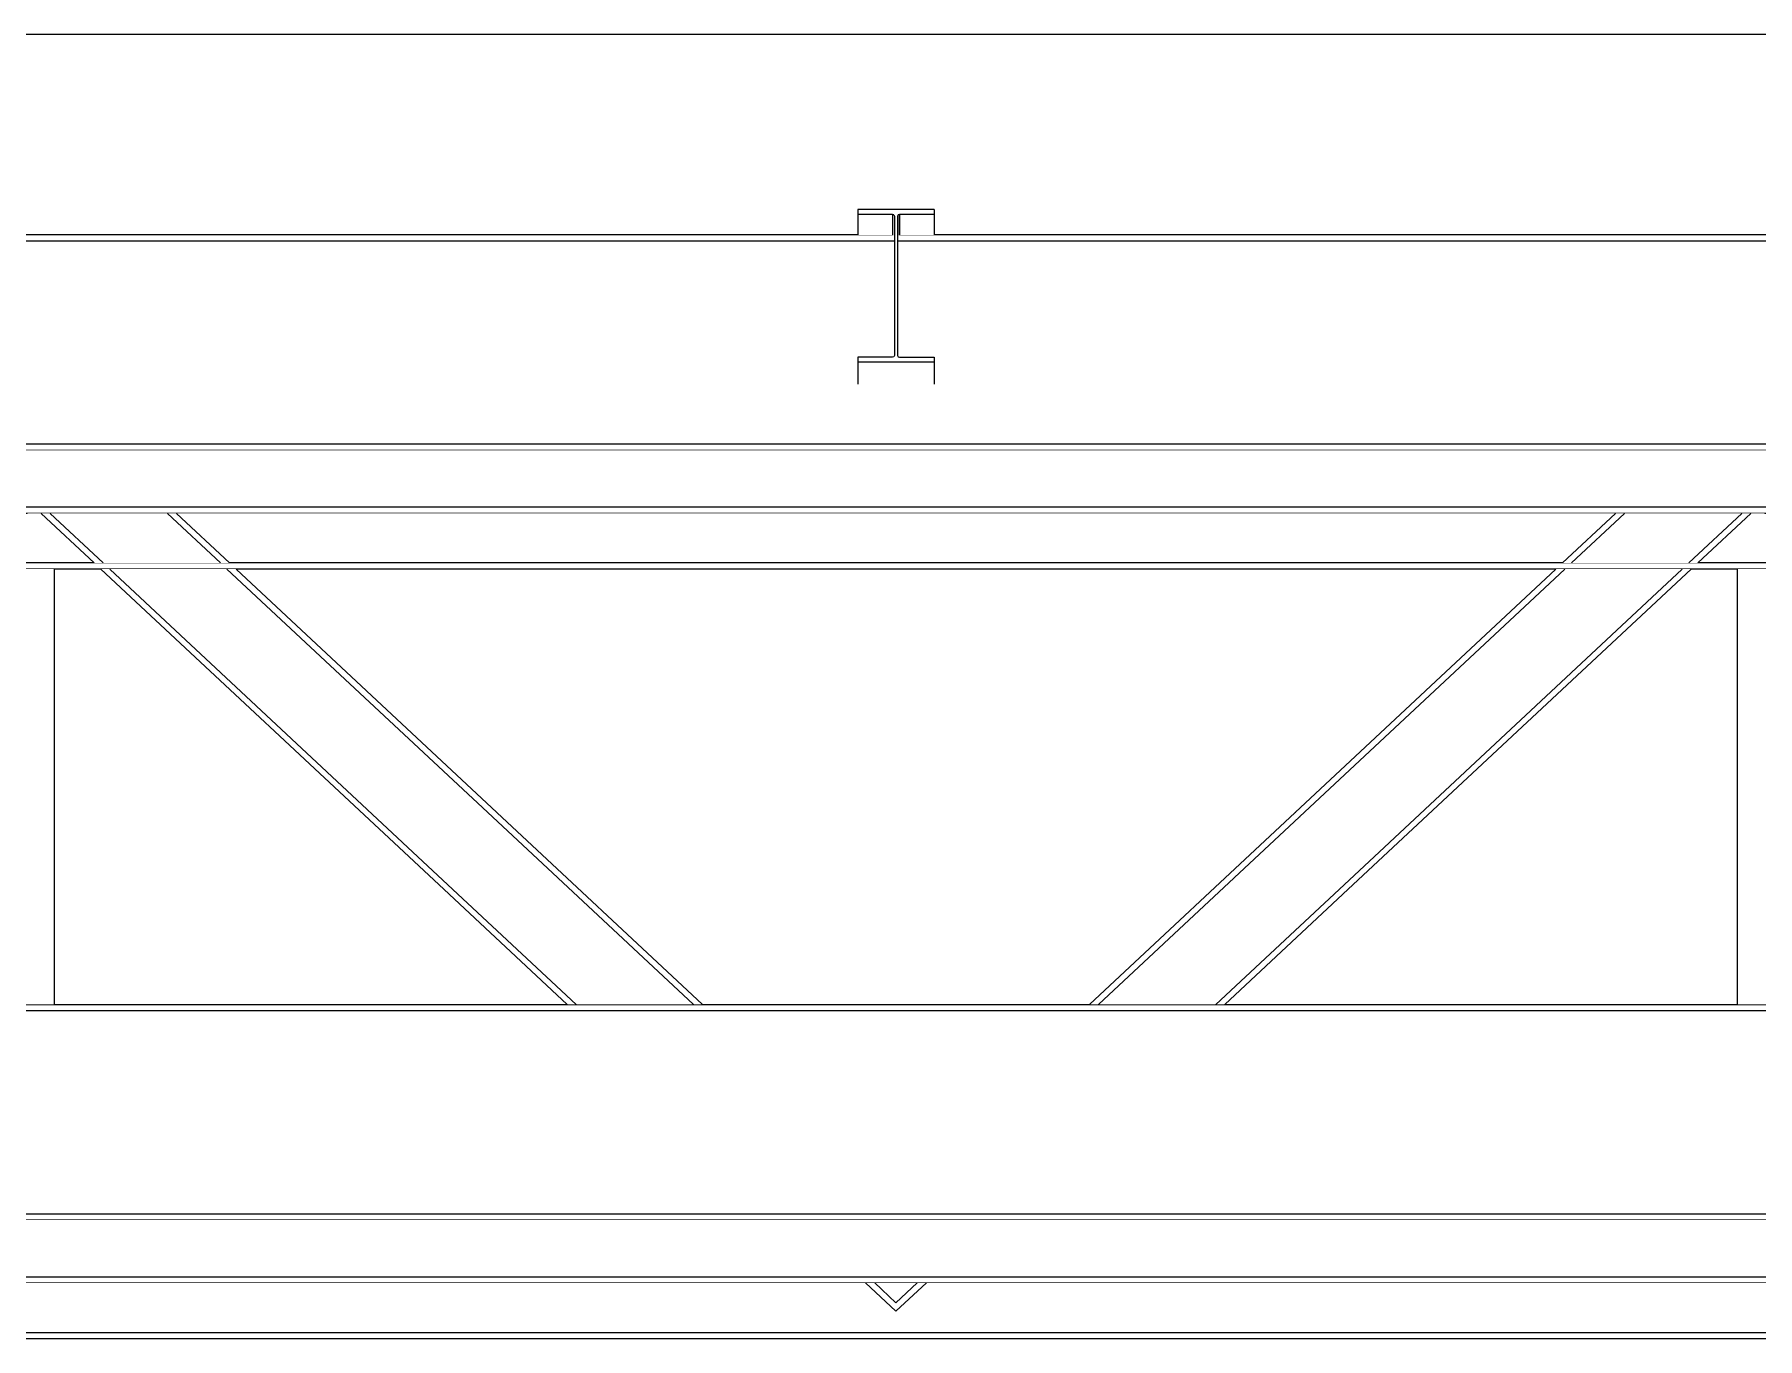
# Model space of a CAD drawing. Extents: x -18489 to 195597, y -1599 to 112111.
# Drawn here: x 22960 to 23240, y 28380.8 to 28592.6 of the extents above; entities that cross this region are included whole.
import ezdxf
from ezdxf.xclip import XClip

# ---------------------------------------------------------------- set-up
doc = ezdxf.new("R2010")
doc.units = 0
doc.header["$LTSCALE"] = 100
doc.header["$XCLIPFRAME"] = 2
doc.linetypes.add('188K-SM-07-F10-MECH-CR PIPE-Y2257103$0$X-S-FAB_SL ALL$0$Wipeout_Contour', pattern=[1, 0, -1])
for name, color, linetype in [('188K-SM-07-F10-MECH-CR PIPE-Y2257103$0$X-S-FAB_SL ALL$0$A-ROOF', 7, 'Continuous'), ('188K-SM-07-F10-MECH-CR PIPE-Y2257103$0$X-S-FAB_SL ALL$0$ASP_1', 1, 'Continuous'), ('188K-SM-07-F10-MECH-CR PIPE-Y2257103$0$X-S-FAB_SL ALL$0$Hattch', 7, 'Continuous'), ('188K-SM-07-F10-MECH-CR PIPE-Y2257103$0$X-S-FAB_SL ALL$0$S-TRUSS', 7, 'Continuous')]:
    doc.layers.add(name, color=color, linetype=linetype)

# ---------------------------------------------------------------- blocks, each defined once
blk = doc.blocks.new('188K-SM-07-F10-MECH-CR PIPE-Y2257103$0$X-S-FAB_SL ALL$0$剖面元素_439_3', base_point=(23061.26, -8263.06))
at = {"color": 254, "linetype": '188K-SM-07-F10-MECH-CR PIPE-Y2257103$0$X-S-FAB_SL ALL$0$Wipeout_Contour', "lineweight": 0, "ltscale": 3803858.743980569}
blk.add_wipeout([(38233.76, -6001.22), (38233.76, -6029.83), (38595.06, -6029.83), (38595.06, -6029.64), (38607.46, -6029.64), (38607.46, -6029.83), (39003.81, -6029.83), (39003.81, -6029.71), (39038.81, -6029.71), (39038.81, -6029.83), (39435.06, -6029.83), (39435.06, -6029.64), (39447.46, -6029.64), (39447.46, -6029.83), (39843.76, -6029.83), (39843.76, -6029.71), (39878.76, -6029.71), (39878.76, -6029.83), (40275.06, -6029.83), (40275.06, -6029.64), (40287.46, -6029.64), (40287.46, -6029.83), (40683.76, -6029.83), (40683.76, -6029.71), (40718.76, -6029.71), (40718.76, -6029.83), (41115.06, -6029.83), (41115.06, -6029.64), (41127.46, -6029.64), (41127.46, -6029.83), (41523.76, -6029.83), (41523.76, -6029.71), (41558.76, -6029.71), (41558.76, -6029.83), (41955.06, -6029.83), (41955.06, -6029.64), (41967.46, -6029.64), (41967.46, -6029.83), (42363.76, -6029.83), (42363.76, -6029.71), (42398.76, -6029.71), (42398.76, -6029.83), (42795.06, -6029.83), (42795.06, -6029.64), (42807.46, -6029.64), (42807.46, -6029.83), (43203.76, -6029.83), (43203.76, -6029.71), (43238.76, -6029.71), (43238.76, -6029.83), (43635.06, -6029.83), (43635.06, -6029.64), (43647.46, -6029.64), (43647.46, -6029.83), (44043.76, -6029.83), (44043.76, -6029.71), (44078.76, -6029.71), (44078.76, -6029.83), (44475.06, -6029.83), (44475.06, -6029.64), (44487.46, -6029.64), (44487.46, -6029.83), (44883.76, -6029.83), (44883.76, -6029.71), (44918.76, -6029.71), (44918.76, -6029.83), (45315.06, -6029.83), (45315.06, -6029.64), (45327.46, -6029.64), (45327.46, -6029.83), (45723.76, -6029.83), (45723.76, -6029.71), (45758.76, -6029.71), (45758.76, -6029.83), (46155.06, -6029.83), (46155.06, -6029.64), (46167.46, -6029.64), (46167.46, -6029.83), (46563.76, -6029.83), (46563.76, -6029.71), (46598.76, -6029.71), (46598.76, -6029.83), (46995.06, -6029.83), (46995.06, -6029.64), (47007.46, -6029.64), (47007.46, -6029.83), (47376.26, -6029.83), (47376.26, -6001.22)], dxfattribs=at).dxf.layer = '188K-SM-07-F10-MECH-CR PIPE-Y2257103$0$X-S-FAB_SL ALL$0$Hattch'
at = {"layer": '188K-SM-07-F10-MECH-CR PIPE-Y2257103$0$X-S-FAB_SL ALL$0$A-ROOF', "color": 6, "lineweight": 0}
blk.add_line((47418.76, -6001.22), (38233.76, -6001.22), dxfattribs=at)
blk = doc.blocks.new('188K-SM-07-F10-MECH-CR PIPE-Y2257103$0$X-S-FAB_SL ALL$0$剖面元素_787_3', base_point=(23061.26, -8263.06))
at = {"color": 254, "linetype": '188K-SM-07-F10-MECH-CR PIPE-Y2257103$0$X-S-FAB_SL ALL$0$Wipeout_Contour', "lineweight": 0, "ltscale": 371617.813796}
blk.add_wipeout([(46155.06, -6033.78), (45758.76, -6033.78), (45758.76, -6034.78), (46161.01, -6034.78), (46161.01, -6034.09), (46160.93, -6033.88), (46160.71, -6033.79), (46155.06, -6033.79)], dxfattribs=at).dxf.layer = '188K-SM-07-F10-MECH-CR PIPE-Y2257103$0$X-S-FAB_SL ALL$0$Hattch'
at = {"color": 254, "linetype": '188K-SM-07-F10-MECH-CR PIPE-Y2257103$0$X-S-FAB_SL ALL$0$Wipeout_Contour', "lineweight": 0, "ltscale": 372628.779703}
blk.add_wipeout([(45748.76, -6193.78), (46588.76, -6193.78), (46588.76, -6193.05), (46563.76, -6193.05), (46563.76, -6192.78), (45758.76, -6192.78), (45758.76, -6193.05), (45748.76, -6193.05)], dxfattribs=at).dxf.layer = '188K-SM-07-F10-MECH-CR PIPE-Y2257103$0$X-S-FAB_SL ALL$0$Hattch'
at = {"color": 254, "linetype": '188K-SM-07-F10-MECH-CR PIPE-Y2257103$0$X-S-FAB_SL ALL$0$Wipeout_Contour', "lineweight": 0, "ltscale": 373245.479482}
blk.add_wipeout([(46161.51, -6034.09), (46161.51, -6034.78), (46563.76, -6034.78), (46563.76, -6033.78), (46167.46, -6033.78), (46167.46, -6033.79), (46161.81, -6033.79), (46161.6, -6033.88)], dxfattribs=at).dxf.layer = '188K-SM-07-F10-MECH-CR PIPE-Y2257103$0$X-S-FAB_SL ALL$0$Hattch'
at = {"color": 254, "linetype": '188K-SM-07-F10-MECH-CR PIPE-Y2257103$0$X-S-FAB_SL ALL$0$Wipeout_Contour', "lineweight": 0, "ltscale": 1490301.704925529}
blk.add_wipeout([(45748.76, -6160.26), (45748.76, -6187.71), (45758.76, -6187.71), (45758.76, -6192.78), (46563.76, -6192.78), (46563.76, -6187.71), (46580.26, -6187.71), (46580.26, -6160.26), (46563.76, -6160.26), (46563.76, -6159.78), (46418.16, -6159.78), (46418.16, -6167.85), (46418.35, -6168.31), (46418.81, -6168.5), (46424.36, -6168.5), (46424.82, -6168.69), (46425.01, -6169.15), (46425.01, -6173.08), (46417.51, -6173.08), (46417.51, -6159.78), (45898.16, -6159.78), (45898.16, -6167.85), (45898.35, -6168.31), (45898.81, -6168.5), (45904.36, -6168.5), (45904.82, -6168.69), (45905.01, -6169.15), (45905.01, -6173.08), (45897.51, -6173.08), (45897.51, -6159.78), (45758.76, -6159.78), (45758.76, -6160.26)], dxfattribs=at).dxf.layer = '188K-SM-07-F10-MECH-CR PIPE-Y2257103$0$X-S-FAB_SL ALL$0$Hattch'
at = {"layer": '188K-SM-07-F10-MECH-CR PIPE-Y2257103$0$X-S-FAB_SL ALL$0$S-TRUSS', "color": 8, "lineweight": 0}
for p, q in [((45758.76, -6192.78), (46563.76, -6192.78)), ((45748.76, -6193.78), (46581.26, -6193.78))]:
    blk.add_line(p, q, dxfattribs=at)
at = {"color": 254, "linetype": '188K-SM-07-F10-MECH-CR PIPE-Y2257103$0$X-S-FAB_SL ALL$0$Wipeout_Contour', "lineweight": 0, "ltscale": 1117359.68628444}
blk.add_wipeout([(45748.76, -6062.73), (45758.76, -6062.73), (45758.76, -6067.78), (46563.76, -6067.78), (46563.76, -6062.73), (46580.26, -6062.73), (46580.26, -6035.28), (46563.76, -6035.28), (46563.76, -6034.78), (46161.51, -6034.78), (46161.51, -6053.35), (46161.6, -6053.56), (46161.81, -6053.65), (46167.46, -6053.65), (46167.46, -6058.04), (46155.06, -6058.04), (46155.06, -6053.65), (46160.71, -6053.65), (46160.93, -6053.56), (46161.01, -6053.35), (46161.01, -6034.78), (45758.76, -6034.78), (45758.76, -6035.28), (45748.76, -6035.28)], dxfattribs=at).dxf.layer = '188K-SM-07-F10-MECH-CR PIPE-Y2257103$0$X-S-FAB_SL ALL$0$Hattch'
at = {"color": 254, "linetype": '188K-SM-07-F10-MECH-CR PIPE-Y2257103$0$X-S-FAB_SL ALL$0$Wipeout_Contour', "lineweight": 0, "ltscale": 371521.276645}
blk.add_wipeout([(45898.16, -6159.78), (46417.51, -6159.78), (46417.51, -6158.78), (45904.51, -6158.78), (45904.36, -6158.84), (45898.81, -6158.84), (45898.35, -6159.03), (45898.16, -6159.49)], dxfattribs=at).dxf.layer = '188K-SM-07-F10-MECH-CR PIPE-Y2257103$0$X-S-FAB_SL ALL$0$Hattch'
at = {"layer": '188K-SM-07-F10-MECH-CR PIPE-Y2257103$0$X-S-FAB_SL ALL$0$S-TRUSS', "color": 8, "lineweight": 0}
for p, q in [((46155.06, -6033.78), (45758.76, -6033.78)), ((46160.71, -6033.78), (46155.06, -6033.78)), ((46167.46, -6033.78), (46161.81, -6033.78)), ((46563.76, -6033.78), (46167.46, -6033.78)), ((46161.01, -6034.78), (45758.76, -6034.78)), ((46563.76, -6034.78), (46161.51, -6034.78)), ((45898.16, -6159.78), (46417.51, -6159.78)), ((45904.51, -6158.78), (46417.51, -6158.78))]:
    blk.add_line(p, q, dxfattribs=at)
at = {"color": 254, "linetype": '188K-SM-07-F10-MECH-CR PIPE-Y2257103$0$X-S-FAB_SL ALL$0$Wipeout_Contour', "lineweight": 0, "ltscale": 372467.365903}
blk.add_wipeout([(45749.26, -6068.78), (46573.26, -6068.78), (46573.26, -6068.07), (46563.76, -6068.07), (46563.76, -6067.78), (45758.76, -6067.78), (45758.76, -6068.07), (45749.26, -6068.07)], dxfattribs=at).dxf.layer = '188K-SM-07-F10-MECH-CR PIPE-Y2257103$0$X-S-FAB_SL ALL$0$Hattch'
at = {"layer": '188K-SM-07-F10-MECH-CR PIPE-Y2257103$0$X-S-FAB_SL ALL$0$S-TRUSS', "color": 8, "lineweight": 0}
for p, q in [((46563.76, -6067.78), (45758.76, -6067.78)), ((46437.34, -6068.78), (45900.19, -6068.78))]:
    blk.add_line(p, q, dxfattribs=at)
blk = doc.blocks.new('188K-SM-07-F10-MECH-CR PIPE-Y2257103$0$X-S-FAB_SL ALL$0$剖面元素_790_3', base_point=(23061.26, -8263.06))
at = {"color": 254, "linetype": '188K-SM-07-F10-MECH-CR PIPE-Y2257103$0$X-S-FAB_SL ALL$0$Wipeout_Contour', "lineweight": 0, "ltscale": 186236.393014}
blk.add_wipeout([(45904.51, -6078.02), (46418.01, -6078.02), (46418.01, -6068.78), (45904.51, -6068.78)], dxfattribs=at).dxf.layer = '188K-SM-07-F10-MECH-CR PIPE-Y2257103$0$X-S-FAB_SL ALL$0$Hattch'
at = {"color": 254, "linetype": '188K-SM-07-F10-MECH-CR PIPE-Y2257103$0$X-S-FAB_SL ALL$0$Wipeout_Contour', "lineweight": 0, "ltscale": 372639.509223}
blk.add_wipeout([(45758.76, -6203.12), (45748.76, -6203.12), (45748.76, -6204.02), (46588.76, -6204.02), (46588.76, -6203.12), (46563.76, -6203.12), (46563.76, -6203.02), (45758.76, -6203.02)], dxfattribs=at).dxf.layer = '188K-SM-07-F10-MECH-CR PIPE-Y2257103$0$X-S-FAB_SL ALL$0$Hattch'
at = {"color": 254, "linetype": '188K-SM-07-F10-MECH-CR PIPE-Y2257103$0$X-S-FAB_SL ALL$0$Wipeout_Contour', "lineweight": 0, "ltscale": 186239.064512}
blk.add_wipeout([(45904.51, -6078.02), (45904.51, -6079.02), (46418.01, -6079.02), (46418.01, -6078.02)], dxfattribs=at).dxf.layer = '188K-SM-07-F10-MECH-CR PIPE-Y2257103$0$X-S-FAB_SL ALL$0$Hattch'
at = {"color": 254, "linetype": '188K-SM-07-F10-MECH-CR PIPE-Y2257103$0$X-S-FAB_SL ALL$0$Wipeout_Contour', "lineweight": 0, "ltscale": 280250.884965}
blk.add_wipeout([(45758.76, -6203.02), (46563.76, -6203.02), (46563.76, -6203), (46563.76, -6197.3), (46563.76, -6193.78), (45758.76, -6193.78)], dxfattribs=at).dxf.layer = '188K-SM-07-F10-MECH-CR PIPE-Y2257103$0$X-S-FAB_SL ALL$0$Hattch'
at = {"layer": '188K-SM-07-F10-MECH-CR PIPE-Y2257103$0$X-S-FAB_SL ALL$0$S-TRUSS', "color": 8, "lineweight": 0}
for p, q in [((46418.01, -6078.02), (45904.51, -6078.02)), ((46418.01, -6079.02), (45904.51, -6079.02)), ((45748.76, -6204.02), (46581.26, -6204.02)), ((45758.76, -6203.02), (46563.76, -6203.02))]:
    blk.add_line(p, q, dxfattribs=at)
blk = doc.blocks.new('188K-SM-07-F10-MECH-CR PIPE-Y2257103$0$X-S-FAB_SL ALL$0$剖面元素_1476_3', base_point=(23061.26, -8263.06))
at = {"color": 254, "linetype": '188K-SM-07-F10-MECH-CR PIPE-Y2257103$0$X-S-FAB_SL ALL$0$Wipeout_Contour', "lineweight": 0, "ltscale": 185686.191228}
blk.add_wipeout([(46020.19, -6079.02), (46011.57, -6087.06), (46030.96, -6087.06), (46022.33, -6079.02)], dxfattribs=at).dxf.layer = '188K-SM-07-F10-MECH-CR PIPE-Y2257103$0$X-S-FAB_SL ALL$0$Hattch'
at = {"color": 254, "linetype": '188K-SM-07-F10-MECH-CR PIPE-Y2257103$0$X-S-FAB_SL ALL$0$Wipeout_Contour', "lineweight": 0, "ltscale": 186241.38679}
blk.add_wipeout([(46278.2, -6079.02), (46044.32, -6079.02), (46052.95, -6087.06), (46269.58, -6087.06)], dxfattribs=at).dxf.layer = '188K-SM-07-F10-MECH-CR PIPE-Y2257103$0$X-S-FAB_SL ALL$0$Hattch'
at = {"color": 254, "linetype": '188K-SM-07-F10-MECH-CR PIPE-Y2257103$0$X-S-FAB_SL ALL$0$Wipeout_Contour', "lineweight": 0, "ltscale": 186796.591304}
blk.add_wipeout([(46291.57, -6087.06), (46310.96, -6087.06), (46302.33, -6079.02), (46300.19, -6079.02)], dxfattribs=at).dxf.layer = '188K-SM-07-F10-MECH-CR PIPE-Y2257103$0$X-S-FAB_SL ALL$0$Hattch'
at = {"color": 254, "linetype": '188K-SM-07-F10-MECH-CR PIPE-Y2257103$0$X-S-FAB_SL ALL$0$Wipeout_Contour', "lineweight": 0, "ltscale": 375930.330486}
blk.add_wipeout([(45776.26, -6212.06), (45776.26, -6213.06), (47376.26, -6213.06), (47376.26, -6212.06), (46598.76, -6212.06), (46598.76, -6212.87), (46563.76, -6212.87), (46563.76, -6212.06)], dxfattribs=at).dxf.layer = '188K-SM-07-F10-MECH-CR PIPE-Y2257103$0$X-S-FAB_SL ALL$0$Hattch'
at = {"color": 254, "linetype": '188K-SM-07-F10-MECH-CR PIPE-Y2257103$0$X-S-FAB_SL ALL$0$Wipeout_Contour', "lineweight": 0, "ltscale": 186243.791181}
blk.add_wipeout([(46418.01, -6087.06), (45904.51, -6087.06), (45904.51, -6088.06), (46418.01, -6088.06)], dxfattribs=at).dxf.layer = '188K-SM-07-F10-MECH-CR PIPE-Y2257103$0$X-S-FAB_SL ALL$0$Hattch'
at = {"color": 254, "linetype": '188K-SM-07-F10-MECH-CR PIPE-Y2257103$0$X-S-FAB_SL ALL$0$Wipeout_Contour', "lineweight": 0, "ltscale": 605530.561269}
blk.add_wipeout([(45776.26, -6212.06), (46563.76, -6212.06), (46563.76, -6204.02), (46446.2, -6204.02), (46441.26, -6208.62), (46436.33, -6204.02), (46166.2, -6204.02), (46161.26, -6208.62), (46156.33, -6204.02), (45886.2, -6204.02), (45881.26, -6208.62), (45876.33, -6204.02), (45776.26, -6204.02)], dxfattribs=at).dxf.layer = '188K-SM-07-F10-MECH-CR PIPE-Y2257103$0$X-S-FAB_SL ALL$0$Hattch'
at = {"layer": '188K-SM-07-F10-MECH-CR PIPE-Y2257103$0$X-S-FAB_SL ALL$0$S-TRUSS', "color": 8, "lineweight": 0}
for p, q in [((46418.01, -6087.06), (45904.51, -6087.06)), ((46418.01, -6088.06), (45904.51, -6088.06)), ((45776.26, -6212.06), (46563.76, -6212.06)), ((45776.26, -6213.06), (47376.26, -6213.06))]:
    blk.add_line(p, q, dxfattribs=at)
at = {"color": 254, "linetype": '188K-SM-07-F10-MECH-CR PIPE-Y2257103$0$X-S-FAB_SL ALL$0$Wipeout_Contour', "lineweight": 0, "ltscale": 139729.276373}
blk.add_wipeout([(46157.8, -6204.02), (46161.26, -6207.25), (46164.73, -6204.02)], dxfattribs=at).dxf.layer = '188K-SM-07-F10-MECH-CR PIPE-Y2257103$0$X-S-FAB_SL ALL$0$Hattch'
blk = doc.blocks.new('188K-SM-07-F10-MECH-CR PIPE-Y2257103$0$X-S-FAB_SL ALL$0$剖面元素_1486_3', base_point=(23061.26, -8263.06))
at = {"color": 254, "linetype": '188K-SM-07-F10-MECH-CR PIPE-Y2257103$0$X-S-FAB_SL ALL$0$Wipeout_Contour', "lineweight": 0, "ltscale": 186216.139718}
blk.add_wipeout([(46161.51, -6030.74), (46161.51, -6034.09), (46161.6, -6033.88), (46161.6, -6030.53)], dxfattribs=at).dxf.layer = '188K-SM-07-F10-MECH-CR PIPE-Y2257103$0$X-S-FAB_SL ALL$0$Hattch'
at = {"color": 254, "linetype": '188K-SM-07-F10-MECH-CR PIPE-Y2257103$0$X-S-FAB_SL ALL$0$Wipeout_Contour', "lineweight": 0, "ltscale": 186227.405407}
blk.add_wipeout([(46167.46, -6054.45), (46155.06, -6054.45), (46155.06, -6058.04), (46167.46, -6058.04)], dxfattribs=at).dxf.layer = '188K-SM-07-F10-MECH-CR PIPE-Y2257103$0$X-S-FAB_SL ALL$0$Hattch'
at = {"layer": '188K-SM-07-F10-MECH-CR PIPE-Y2257103$0$X-S-FAB_SL ALL$0$S-TRUSS', "color": 2, "lineweight": 0}
for p, q in [((46155.06, -6053.65), (46155.06, -6054.45)), ((46167.46, -6054.45), (46155.06, -6054.45)), ((46167.46, -6053.65), (46167.46, -6054.45))]:
    blk.add_line(p, q, dxfattribs=at)
at = {"layer": '188K-SM-07-F10-MECH-CR PIPE-Y2257103$0$X-S-FAB_SL ALL$0$S-TRUSS', "color": 8, "lineweight": 0}
for p, q in [((46155.06, -6054.45), (46155.06, -6058.04)), ((46167.46, -6054.45), (46167.46, -6058.04))]:
    blk.add_line(p, q, dxfattribs=at)
at = {"layer": '188K-SM-07-F10-MECH-CR PIPE-Y2257103$0$X-S-FAB_SL ALL$0$S-TRUSS', "color": 2, "lineweight": 0, "flags": 128}
for points in [[(46160.93, -6053.56), (46160.71, -6053.65), (46155.06, -6053.65)], [(46161.6, -6053.56), (46161.81, -6053.65), (46167.46, -6053.65)]]:
    blk.add_lwpolyline(points, dxfattribs=at)
at = {"color": 254, "linetype": '188K-SM-07-F10-MECH-CR PIPE-Y2257103$0$X-S-FAB_SL ALL$0$Wipeout_Contour', "lineweight": 0, "ltscale": 186216.656833}
blk.add_wipeout([(46161.6, -6030.53), (46161.6, -6033.88), (46161.81, -6033.79), (46161.81, -6030.44)], dxfattribs=at).dxf.layer = '188K-SM-07-F10-MECH-CR PIPE-Y2257103$0$X-S-FAB_SL ALL$0$Hattch'
at = {"color": 254, "linetype": '188K-SM-07-F10-MECH-CR PIPE-Y2257103$0$X-S-FAB_SL ALL$0$Wipeout_Contour', "lineweight": 0, "ltscale": 186228.25952}
blk.add_wipeout([(46161.81, -6030.44), (46161.81, -6033.79), (46167.46, -6033.79), (46167.46, -6030.44)], dxfattribs=at).dxf.layer = '188K-SM-07-F10-MECH-CR PIPE-Y2257103$0$X-S-FAB_SL ALL$0$Hattch'
at = {"layer": '188K-SM-07-F10-MECH-CR PIPE-Y2257103$0$X-S-FAB_SL ALL$0$S-TRUSS', "color": 2, "lineweight": 0}
blk.add_line((46167.46, -6029.64), (46167.46, -6030.44), dxfattribs=at)
at = {"layer": '188K-SM-07-F10-MECH-CR PIPE-Y2257103$0$X-S-FAB_SL ALL$0$S-TRUSS', "color": 8, "lineweight": 0}
blk.add_line((46167.46, -6030.44), (46167.46, -6033.79), dxfattribs=at)
at = {"color": 254, "linetype": '188K-SM-07-F10-MECH-CR PIPE-Y2257103$0$X-S-FAB_SL ALL$0$Wipeout_Contour', "lineweight": 0, "ltscale": 186201.487135}
blk.add_wipeout([(46155.06, -6030.44), (46155.06, -6033.79), (46160.71, -6033.79), (46160.71, -6030.44)], dxfattribs=at).dxf.layer = '188K-SM-07-F10-MECH-CR PIPE-Y2257103$0$X-S-FAB_SL ALL$0$Hattch'
at = {"layer": '188K-SM-07-F10-MECH-CR PIPE-Y2257103$0$X-S-FAB_SL ALL$0$S-TRUSS', "color": 2, "lineweight": 0}
blk.add_line((46155.06, -6029.64), (46155.06, -6030.44), dxfattribs=at)
at = {"layer": '188K-SM-07-F10-MECH-CR PIPE-Y2257103$0$X-S-FAB_SL ALL$0$S-TRUSS', "color": 8, "lineweight": 0}
blk.add_line((46155.06, -6030.44), (46155.06, -6033.79), dxfattribs=at)
at = {"color": 254, "linetype": '188K-SM-07-F10-MECH-CR PIPE-Y2257103$0$X-S-FAB_SL ALL$0$Wipeout_Contour', "lineweight": 0, "ltscale": 186213.135327}
blk.add_wipeout([(46160.71, -6030.44), (46160.71, -6033.79), (46160.93, -6033.88), (46160.93, -6030.53)], dxfattribs=at).dxf.layer = '188K-SM-07-F10-MECH-CR PIPE-Y2257103$0$X-S-FAB_SL ALL$0$Hattch'
at = {"color": 254, "linetype": '188K-SM-07-F10-MECH-CR PIPE-Y2257103$0$X-S-FAB_SL ALL$0$Wipeout_Contour', "lineweight": 0, "ltscale": 186213.808031}
blk.add_wipeout([(46160.93, -6030.53), (46160.93, -6033.88), (46161.01, -6034.09), (46161.01, -6030.74)], dxfattribs=at).dxf.layer = '188K-SM-07-F10-MECH-CR PIPE-Y2257103$0$X-S-FAB_SL ALL$0$Hattch'
at = {"layer": '188K-SM-07-F10-MECH-CR PIPE-Y2257103$0$X-S-FAB_SL ALL$0$S-TRUSS', "color": 2, "lineweight": 0}
blk.add_line((46167.46, -6029.64), (46155.06, -6029.64), dxfattribs=at)
at = {"layer": '188K-SM-07-F10-MECH-CR PIPE-Y2257103$0$X-S-FAB_SL ALL$0$S-TRUSS', "color": 8, "lineweight": 0}
for p, q in [((46160.71, -6030.44), (46160.71, -6033.79)), ((46161.81, -6030.44), (46161.81, -6033.79))]:
    blk.add_line(p, q, dxfattribs=at)
at = {"layer": '188K-SM-07-F10-MECH-CR PIPE-Y2257103$0$X-S-FAB_SL ALL$0$S-TRUSS', "color": 2, "lineweight": 0, "flags": 128}
for points in [[(46160.93, -6030.53), (46160.71, -6030.44), (46155.06, -6030.44)], [(46160.93, -6030.53), (46161.01, -6030.74), (46161.01, -6053.35), (46160.93, -6053.56)], [(46161.6, -6030.53), (46161.51, -6030.74), (46161.51, -6053.35), (46161.6, -6053.56)], [(46167.46, -6030.44), (46161.81, -6030.44), (46161.6, -6030.53)]]:
    blk.add_lwpolyline(points, dxfattribs=at)
blk = doc.blocks.new('188K-SM-07-F10-MECH-CR PIPE-Y2257103$0$X-S-FAB_SL ALL$0$剖面元素_1667_3', base_point=(23061.26, -8263.06))
at = {"color": 254, "linetype": '188K-SM-07-F10-MECH-CR PIPE-Y2257103$0$X-S-FAB_SL ALL$0$Wipeout_Contour', "lineweight": 0, "ltscale": 185791.829918}
blk.add_wipeout([(46042.86, -6079.02), (46051.48, -6087.06), (46052.95, -6087.06), (46044.32, -6079.02)], dxfattribs=at).dxf.layer = '188K-SM-07-F10-MECH-CR PIPE-Y2257103$0$X-S-FAB_SL ALL$0$Hattch'
at = {"color": 254, "linetype": '188K-SM-07-F10-MECH-CR PIPE-Y2257103$0$X-S-FAB_SL ALL$0$Wipeout_Contour', "lineweight": 0, "ltscale": 186690.942622}
blk.add_wipeout([(46269.58, -6087.06), (46271.05, -6087.06), (46279.67, -6079.02), (46278.2, -6079.02)], dxfattribs=at).dxf.layer = '188K-SM-07-F10-MECH-CR PIPE-Y2257103$0$X-S-FAB_SL ALL$0$Hattch'
at = {"color": 254, "linetype": '188K-SM-07-F10-MECH-CR PIPE-Y2257103$0$X-S-FAB_SL ALL$0$Wipeout_Contour', "lineweight": 0, "ltscale": 279458.695335}
blk.add_wipeout([(46157.8, -6204.02), (46156.33, -6204.02), (46161.26, -6208.62), (46166.2, -6204.02), (46164.73, -6204.02), (46161.26, -6207.25)], dxfattribs=at).dxf.layer = '188K-SM-07-F10-MECH-CR PIPE-Y2257103$0$X-S-FAB_SL ALL$0$Hattch'
at = {"layer": '188K-SM-07-F10-MECH-CR PIPE-Y2257103$0$X-S-FAB_SL ALL$0$S-TRUSS', "color": 8, "lineweight": 0}
for p, q in [((46161.26, -6208.62), (46156.33, -6204.02)), ((46161.26, -6207.25), (46157.8, -6204.02)), ((46164.73, -6204.02), (46161.26, -6207.25)), ((46166.2, -6204.02), (46161.26, -6208.62))]:
    blk.add_line(p, q, dxfattribs=at)
at = {"color": 254, "linetype": '188K-SM-07-F10-MECH-CR PIPE-Y2257103$0$X-S-FAB_SL ALL$0$Wipeout_Contour', "lineweight": 0, "ltscale": 185751.135887}
blk.add_wipeout([(46042.86, -6079.02), (46023.8, -6079.02), (46032.42, -6087.06), (46051.48, -6087.06)], dxfattribs=at).dxf.layer = '188K-SM-07-F10-MECH-CR PIPE-Y2257103$0$X-S-FAB_SL ALL$0$Hattch'
at = {"color": 254, "linetype": '188K-SM-07-F10-MECH-CR PIPE-Y2257103$0$X-S-FAB_SL ALL$0$Wipeout_Contour', "lineweight": 0, "ltscale": 186731.640463}
blk.add_wipeout([(46279.67, -6079.02), (46271.05, -6087.06), (46290.1, -6087.06), (46298.73, -6079.02)], dxfattribs=at).dxf.layer = '188K-SM-07-F10-MECH-CR PIPE-Y2257103$0$X-S-FAB_SL ALL$0$Hattch'
at = {"color": 254, "linetype": '188K-SM-07-F10-MECH-CR PIPE-Y2257103$0$X-S-FAB_SL ALL$0$Wipeout_Contour', "lineweight": 0, "ltscale": 185710.441775}
blk.add_wipeout([(46022.33, -6079.02), (46030.96, -6087.06), (46032.42, -6087.06), (46023.8, -6079.02)], dxfattribs=at).dxf.layer = '188K-SM-07-F10-MECH-CR PIPE-Y2257103$0$X-S-FAB_SL ALL$0$Hattch'
at = {"color": 254, "linetype": '188K-SM-07-F10-MECH-CR PIPE-Y2257103$0$X-S-FAB_SL ALL$0$Wipeout_Contour', "lineweight": 0, "ltscale": 186772.338217}
blk.add_wipeout([(46290.1, -6087.06), (46291.57, -6087.06), (46300.19, -6079.02), (46298.73, -6079.02)], dxfattribs=at).dxf.layer = '188K-SM-07-F10-MECH-CR PIPE-Y2257103$0$X-S-FAB_SL ALL$0$Hattch'
at = {"color": 254, "linetype": '188K-SM-07-F10-MECH-CR PIPE-Y2257103$0$X-S-FAB_SL ALL$0$Wipeout_Contour', "lineweight": 0, "ltscale": 185911.034792}
blk.add_wipeout([(46052.55, -6088.06), (46095.7, -6128.31), (46096.38, -6127.58), (46054.02, -6088.06)], dxfattribs=at).dxf.layer = '188K-SM-07-F10-MECH-CR PIPE-Y2257103$0$X-S-FAB_SL ALL$0$Hattch'
at = {"color": 254, "linetype": '188K-SM-07-F10-MECH-CR PIPE-Y2257103$0$X-S-FAB_SL ALL$0$Wipeout_Contour', "lineweight": 0, "ltscale": 186597.90162}
blk.add_wipeout([(46226.15, -6127.58), (46226.83, -6128.31), (46269.97, -6088.06), (46268.51, -6088.06)], dxfattribs=at).dxf.layer = '188K-SM-07-F10-MECH-CR PIPE-Y2257103$0$X-S-FAB_SL ALL$0$Hattch'
at = {"color": 254, "linetype": '188K-SM-07-F10-MECH-CR PIPE-Y2257103$0$X-S-FAB_SL ALL$0$Wipeout_Contour', "lineweight": 0, "ltscale": 185882.404418}
blk.add_wipeout([(46033.5, -6088.06), (46086.83, -6137.82), (46095.7, -6128.31), (46052.55, -6088.06)], dxfattribs=at).dxf.layer = '188K-SM-07-F10-MECH-CR PIPE-Y2257103$0$X-S-FAB_SL ALL$0$Hattch'
at = {"color": 254, "linetype": '188K-SM-07-F10-MECH-CR PIPE-Y2257103$0$X-S-FAB_SL ALL$0$Wipeout_Contour', "lineweight": 0, "ltscale": 186629.185411}
blk.add_wipeout([(46226.83, -6128.31), (46235.7, -6137.82), (46289.03, -6088.06), (46269.97, -6088.06)], dxfattribs=at).dxf.layer = '188K-SM-07-F10-MECH-CR PIPE-Y2257103$0$X-S-FAB_SL ALL$0$Hattch'
at = {"color": 254, "linetype": '188K-SM-07-F10-MECH-CR PIPE-Y2257103$0$X-S-FAB_SL ALL$0$Wipeout_Contour', "lineweight": 0, "ltscale": 185854.113008}
blk.add_wipeout([(46032.03, -6088.06), (46086.15, -6138.55), (46086.83, -6137.82), (46033.5, -6088.06)], dxfattribs=at).dxf.layer = '188K-SM-07-F10-MECH-CR PIPE-Y2257103$0$X-S-FAB_SL ALL$0$Hattch'
at = {"color": 254, "linetype": '188K-SM-07-F10-MECH-CR PIPE-Y2257103$0$X-S-FAB_SL ALL$0$Wipeout_Contour', "lineweight": 0, "ltscale": 186660.222076}
blk.add_wipeout([(46289.03, -6088.06), (46235.7, -6137.82), (46236.38, -6138.55), (46290.5, -6088.06)], dxfattribs=at).dxf.layer = '188K-SM-07-F10-MECH-CR PIPE-Y2257103$0$X-S-FAB_SL ALL$0$Hattch'
at = {"color": 254, "linetype": '188K-SM-07-F10-MECH-CR PIPE-Y2257103$0$X-S-FAB_SL ALL$0$Wipeout_Contour', "lineweight": 0, "ltscale": 186080.000009}
blk.add_wipeout([(46096.38, -6127.58), (46095.7, -6128.31), (46128.36, -6158.78), (46129.83, -6158.78)], dxfattribs=at).dxf.layer = '188K-SM-07-F10-MECH-CR PIPE-Y2257103$0$X-S-FAB_SL ALL$0$Hattch'
at = {"color": 254, "linetype": '188K-SM-07-F10-MECH-CR PIPE-Y2257103$0$X-S-FAB_SL ALL$0$Wipeout_Contour', "lineweight": 0, "ltscale": 186466.136794}
blk.add_wipeout([(46192.7, -6158.78), (46194.17, -6158.78), (46226.83, -6128.31), (46226.15, -6127.58)], dxfattribs=at).dxf.layer = '188K-SM-07-F10-MECH-CR PIPE-Y2257103$0$X-S-FAB_SL ALL$0$Hattch'
at = {"layer": '188K-SM-07-F10-MECH-CR PIPE-Y2257103$0$X-S-FAB_SL ALL$0$S-TRUSS', "color": 8, "lineweight": 0}
for p, q in [((46030.96, -6087.06), (46022.33, -6079.02)), ((46032.42, -6087.06), (46023.8, -6079.02)), ((46051.48, -6087.06), (46042.86, -6079.02)), ((46052.95, -6087.06), (46044.32, -6079.02)), ((46278.2, -6079.02), (46269.58, -6087.06)), ((46279.67, -6079.02), (46271.05, -6087.06)), ((46298.73, -6079.02), (46290.1, -6087.06)), ((46300.19, -6079.02), (46291.57, -6087.06))]:
    blk.add_line(p, q, dxfattribs=at)
at = {"color": 254, "linetype": '188K-SM-07-F10-MECH-CR PIPE-Y2257103$0$X-S-FAB_SL ALL$0$Wipeout_Contour', "lineweight": 0, "ltscale": 186051.799097}
blk.add_wipeout([(46095.7, -6128.31), (46086.83, -6137.82), (46109.3, -6158.78), (46128.36, -6158.78)], dxfattribs=at).dxf.layer = '188K-SM-07-F10-MECH-CR PIPE-Y2257103$0$X-S-FAB_SL ALL$0$Hattch'
at = {"color": 254, "linetype": '188K-SM-07-F10-MECH-CR PIPE-Y2257103$0$X-S-FAB_SL ALL$0$Wipeout_Contour', "lineweight": 0, "ltscale": 186497.111501}
blk.add_wipeout([(46226.83, -6128.31), (46194.17, -6158.78), (46213.22, -6158.78), (46235.7, -6137.82)], dxfattribs=at).dxf.layer = '188K-SM-07-F10-MECH-CR PIPE-Y2257103$0$X-S-FAB_SL ALL$0$Hattch'
at = {"layer": '188K-SM-07-F10-MECH-CR PIPE-Y2257103$0$X-S-FAB_SL ALL$0$S-TRUSS', "color": 8, "lineweight": 0}
for p, q in [((46095.7, -6128.31), (46052.55, -6088.06)), ((46096.38, -6127.58), (46054.02, -6088.06)), ((46268.51, -6088.06), (46226.15, -6127.58)), ((46269.97, -6088.06), (46226.83, -6128.31))]:
    blk.add_line(p, q, dxfattribs=at)
at = {"color": 254, "linetype": '188K-SM-07-F10-MECH-CR PIPE-Y2257103$0$X-S-FAB_SL ALL$0$Wipeout_Contour', "lineweight": 0, "ltscale": 186023.093472}
blk.add_wipeout([(46086.83, -6137.82), (46086.15, -6138.55), (46107.84, -6158.78), (46109.3, -6158.78)], dxfattribs=at).dxf.layer = '188K-SM-07-F10-MECH-CR PIPE-Y2257103$0$X-S-FAB_SL ALL$0$Hattch'
at = {"color": 254, "linetype": '188K-SM-07-F10-MECH-CR PIPE-Y2257103$0$X-S-FAB_SL ALL$0$Wipeout_Contour', "lineweight": 0, "ltscale": 186528.441763}
blk.add_wipeout([(46235.7, -6137.82), (46213.22, -6158.78), (46214.69, -6158.78), (46236.38, -6138.55)], dxfattribs=at).dxf.layer = '188K-SM-07-F10-MECH-CR PIPE-Y2257103$0$X-S-FAB_SL ALL$0$Hattch'
at = {"layer": '188K-SM-07-F10-MECH-CR PIPE-Y2257103$0$X-S-FAB_SL ALL$0$S-TRUSS', "color": 8, "lineweight": 0}
for p, q in [((46086.15, -6138.55), (46032.03, -6088.06)), ((46086.83, -6137.82), (46033.5, -6088.06)), ((46289.03, -6088.06), (46235.7, -6137.82)), ((46290.5, -6088.06), (46236.38, -6138.55)), ((46128.36, -6158.78), (46095.7, -6128.31)), ((46129.83, -6158.78), (46096.38, -6127.58)), ((46226.15, -6127.58), (46192.7, -6158.78)), ((46226.83, -6128.31), (46194.17, -6158.78)), ((46107.84, -6158.78), (46086.15, -6138.55)), ((46109.3, -6158.78), (46086.83, -6137.82)), ((46235.7, -6137.82), (46213.22, -6158.78)), ((46236.38, -6138.55), (46214.69, -6158.78))]:
    blk.add_line(p, q, dxfattribs=at)
blk = doc.blocks.new('188K-SM-07-F10-MECH-CR PIPE-Y2257103$0$X-S-FAB_SL ALL$0$剖面元素_1670_3', base_point=(23061.26, -8263.06))
at = {"color": 254, "linetype": '188K-SM-07-F10-MECH-CR PIPE-Y2257103$0$X-S-FAB_SL ALL$0$Wipeout_Contour', "lineweight": 0, "ltscale": 186817.751961}
blk.add_wipeout([(46298.01, -6158.78), (46304.51, -6158.78), (46304.51, -6088.06), (46298.01, -6088.06)], dxfattribs=at).dxf.layer = '188K-SM-07-F10-MECH-CR PIPE-Y2257103$0$X-S-FAB_SL ALL$0$Hattch'
at = {"layer": '188K-SM-07-F10-MECH-CR PIPE-Y2257103$0$X-S-FAB_SL ALL$0$S-TRUSS', "color": 8, "lineweight": 0}
for p, q in [((46298.01, -6158.78), (46298.01, -6088.06)), ((46304.51, -6158.78), (46304.51, -6088.06))]:
    blk.add_line(p, q, dxfattribs=at)
blk = doc.blocks.new('188K-SM-07-F10-MECH-CR PIPE-Y2257103$0$X-S-FAB_SL ALL$0$剖面元素_1671_3', base_point=(23061.26, -8263.06))
at = {"color": 254, "linetype": '188K-SM-07-F10-MECH-CR PIPE-Y2257103$0$X-S-FAB_SL ALL$0$Wipeout_Contour', "lineweight": 0, "ltscale": 185707.47847}
blk.add_wipeout([(46024.51, -6088.06), (46018.01, -6088.06), (46018.01, -6158.78), (46024.51, -6158.78)], dxfattribs=at).dxf.layer = '188K-SM-07-F10-MECH-CR PIPE-Y2257103$0$X-S-FAB_SL ALL$0$Hattch'
at = {"layer": '188K-SM-07-F10-MECH-CR PIPE-Y2257103$0$X-S-FAB_SL ALL$0$S-TRUSS', "color": 8, "lineweight": 0}
for p, q in [((46018.01, -6158.78), (46018.01, -6088.06)), ((46024.51, -6158.78), (46024.51, -6088.06))]:
    blk.add_line(p, q, dxfattribs=at)
blk = doc.blocks.new('188K-SM-07-F10-MECH-CR PIPE-Y2257103$0$X-S-FAB_SL ALL$0$A$C2e9ab586')
at = {"layer": '188K-SM-07-F10-MECH-CR PIPE-Y2257103$0$X-S-FAB_SL ALL$0$A-ROOF', "lineweight": 0}
blk.add_blockref('188K-SM-07-F10-MECH-CR PIPE-Y2257103$0$X-S-FAB_SL ALL$0$剖面元素_439_3', (-28106.39, 285), dxfattribs=at)
at = {"layer": '188K-SM-07-F10-MECH-CR PIPE-Y2257103$0$X-S-FAB_SL ALL$0$S-TRUSS', "lineweight": 0}
blk.add_blockref('188K-SM-07-F10-MECH-CR PIPE-Y2257103$0$X-S-FAB_SL ALL$0$剖面元素_787_3', (-28106.39, 285), dxfattribs=at)
for name in ['188K-SM-07-F10-MECH-CR PIPE-Y2257103$0$X-S-FAB_SL ALL$0$剖面元素_1486_3', '188K-SM-07-F10-MECH-CR PIPE-Y2257103$0$X-S-FAB_SL ALL$0$剖面元素_790_3']:
    blk.add_blockref(name, (-28106.39, 285), dxfattribs=at)
blk.add_blockref('188K-SM-07-F10-MECH-CR PIPE-Y2257103$0$X-S-FAB_SL ALL$0$剖面元素_1476_3', (-28106.39, 285), dxfattribs=at)
blk.add_blockref('188K-SM-07-F10-MECH-CR PIPE-Y2257103$0$X-S-FAB_SL ALL$0$剖面元素_1667_3', (-28106.39, 285), dxfattribs=at)
for name in ['188K-SM-07-F10-MECH-CR PIPE-Y2257103$0$X-S-FAB_SL ALL$0$剖面元素_1671_3', '188K-SM-07-F10-MECH-CR PIPE-Y2257103$0$X-S-FAB_SL ALL$0$剖面元素_1670_3']:
    blk.add_blockref(name, (-28106.39, 285), dxfattribs=at)
blk = doc.blocks.new('188K-SM-07-F10-MECH-CR PIPE-Y2257103$0$X-S-FAB_SL ALL')
at = {"layer": '188K-SM-07-F10-MECH-CR PIPE-Y2257103$0$X-S-FAB_SL ALL$0$ASP_1'}
blk.add_blockref('188K-SM-07-F10-MECH-CR PIPE-Y2257103$0$X-S-FAB_SL ALL$0$A$C2e9ab586', (23632.864, -73288.977), dxfattribs=at)
blk = doc.blocks.new('188K-SM-07-F10-MECH-CR PIPE-Y2257103')
ref = blk.add_blockref('188K-SM-07-F10-MECH-CR PIPE-Y2257103$0$X-S-FAB_SL ALL', (4473.521, 99334.763))
XClip(ref).set_block_clipping_path([(-7553.4648570136, -75341.9369645483), (24026.2025623869, -67725.7696244382)])

msp = doc.modelspace()

# ---------------------------------------------------------------- block references
msp.add_blockref('188K-SM-07-F10-MECH-CR PIPE-Y2257103', (0, 0))

doc.saveas('drawing.dxf')
